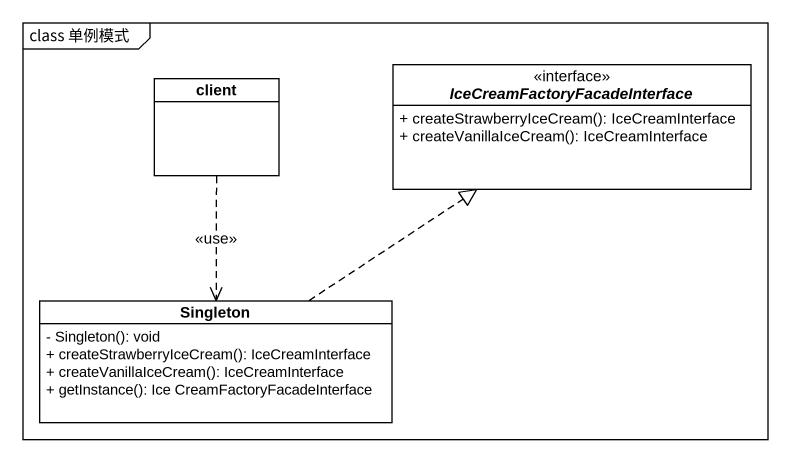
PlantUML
@startuml
mainframe class 单例模式
hide circle
hide empty members
skinparam classAttributeIconSize 0
class client
interface "IceCreamFactoryFacadeInterface" as IceCreamFactoryFacadeInterfa {
  + createStrawberryIceCream(): IceCreamInterface
  + createVanillaIceCream(): IceCreamInterface
}
class Singleton {
  - Singleton(): void
  + createStrawberryIceCream(): IceCreamInterface
  + createVanillaIceCream(): IceCreamInterface
  + getInstance(): Ice CreamFactoryFacadeInterface
}
client ..> Singleton : <<use>>
Singleton .up.|> IceCreamFactoryFacadeInterfa
@enduml
